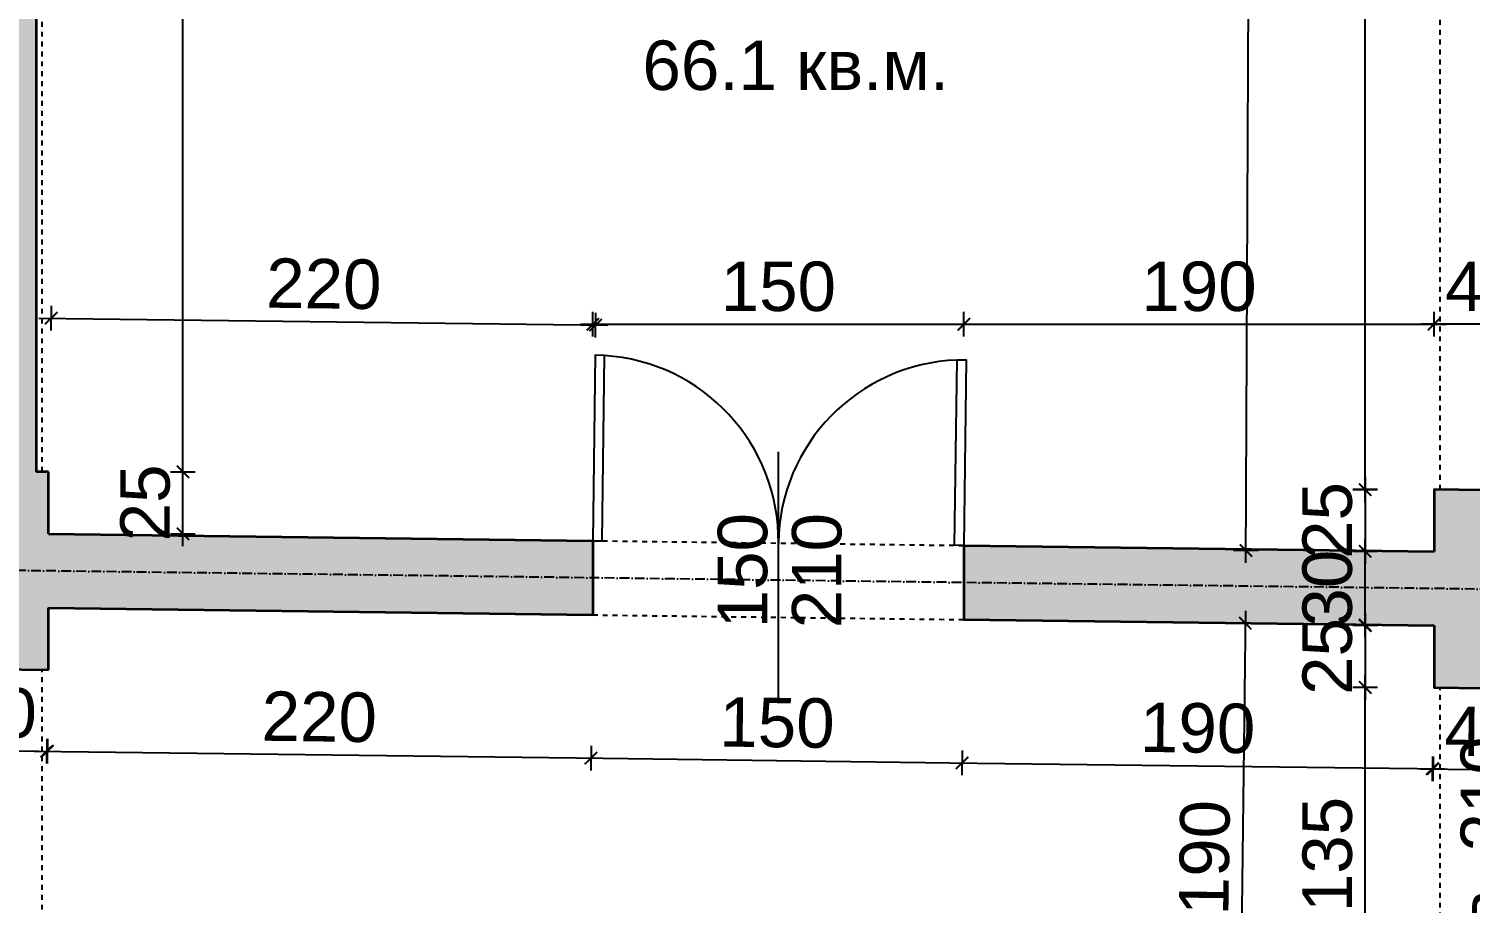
# Model space of a CAD drawing. Header units: inches. Extents: x -72385 to 39588, y -6525 to 66685.
# Drawn here: x -42913 to -42330, y 16256 to 16609 of the extents above; entities that cross this region are included whole.
import ezdxf

# ---------------------------------------------------------------- set-up
doc = ezdxf.new("R2010")
doc.units = ezdxf.units.IN
doc.header["$MEASUREMENT"] = 0
doc.linetypes.add('DashDot', pattern=[0.6, 0.4, -0.1, 0, -0.1])
doc.linetypes.add('Hidden', pattern=[0.4, 0.2, -0.2])
for name, color, linetype, lineweight in [('Врати', 251, 'Continuous', 25), ('Надписи Hсв', 252, 'Continuous', 25), ('Надписи врати', 252, 'Continuous', 25), ('Надписи коти вътрешни', 252, 'Continuous', 25), ('Надписи площ', 252, 'Continuous', 25), ('Оси', 252, 'DashDot', 25), ('Пунктир', 253, 'Hidden', 25), ('Разрезни линии', 7, 'Continuous', 35), ('Щрих стени', 254, 'Continuous', 25)]:
    doc.layers.add(name, color=color, linetype=linetype, lineweight=lineweight)
doc.styles.add('Arial Regular', font='arial.ttf')
doc.styles.get("Standard").update_dxf_attribs({"font": 'arial.ttf'})
doc.dimstyles.new('Annotative', dxfattribs={"dimscale": 0, "dimtxt": 20, "dimasz": 5, "dimexe": 5, "dimexo": 5, "dimgap": 5, "dimtad": 1, "dimdec": 0, "dimzin": 0, "dimdsep": 46, "dimtxsty": 'Standard', "dimblk": 'ARCHTICK', "dimcen": 5, "dimdle": 5, "dimadec": 0, "dimazin": 0, "dimtfac": 1, "dimtdec": 0, "dimtofl": 0, "dimtmove": 0, "dimatfit": 3, "dimldrblk": 'ARCHTICK', "dimfxl": 5, "dimfxlon": 1, "dimtolj": 1, "dimtzin": 0, "dimarcsym": 1})

# ---------------------------------------------------------------- blocks, each defined once
blk = doc.blocks.new('_ArchTick')
at = {"color": 0, "linetype": 'ByBlock', "const_width": 0.15}
blk.add_lwpolyline([(-0.5, -0.5), (0.5, 0.5)], dxfattribs=at)
blk = doc.blocks.new('*D1126')
at = {"layer": 'Defpoints', "color": 0, "ltscale": 50, "transparency": 16777216}
for p in [(-42904.84, 16430.12), (-42850.48, 16430.12), (-42904.84, 16405.11)]:
    blk.add_point(p, dxfattribs=at)
at = {"layer": 'Надписи коти вътрешни', "color": 0, "lineweight": -2, "ltscale": 50, "transparency": 16777216}
for p, q in [((-42850.48, 16400.11), (-42850.48, 16435.12)), ((-42855.48, 16430.12), (-42845.48, 16430.12)), ((-42855.48, 16405.11), (-42845.48, 16405.11))]:
    blk.add_line(p, q, dxfattribs=at)
at = {"layer": 'Надписи коти вътрешни', "color": 0, "lineweight": -2, "ltscale": 50, "transparency": 16777216, "xscale": 5, "yscale": 5, "zscale": 5}
for p, rotation in [((-42850.48, 16430.12), 90), ((-42850.48, 16405.11), 270)]:
    blk.add_blockref('_ArchTick', p, dxfattribs=dict(at, rotation=rotation))
at = {"layer": 'Надписи коти вътрешни', "color": 0, "ltscale": 50, "transparency": 16777216, "insert": (-42865.69, 16417.61), "char_height": 20, "attachment_point": 5, "rotation": 90}
blk.add_mtext('\\A1;25', dxfattribs=at)
blk = doc.blocks.new('*D1127')
at = {"layer": 'Defpoints', "color": 0, "ltscale": 50, "transparency": 16777216}
for p in [(-42907.34, 16937.69), (-42850.48, 16937.69), (-42907.34, 16430.15)]:
    blk.add_point(p, dxfattribs=at)
at = {"layer": 'Надписи коти вътрешни', "color": 0, "lineweight": -2, "ltscale": 50, "transparency": 16777216}
for p, q in [((-42850.48, 16425.15), (-42850.48, 16942.69)), ((-42855.48, 16937.69), (-42845.48, 16937.69)), ((-42855.48, 16430.15), (-42845.48, 16430.15))]:
    blk.add_line(p, q, dxfattribs=at)
at = {"layer": 'Надписи коти вътрешни', "color": 0, "lineweight": -2, "ltscale": 50, "transparency": 16777216, "xscale": 5, "yscale": 5, "zscale": 5}
for p, rotation in [((-42850.48, 16937.69), 90), ((-42850.48, 16430.15), 270)]:
    blk.add_blockref('_ArchTick', p, dxfattribs=dict(at, rotation=rotation))
at = {"layer": 'Надписи коти вътрешни', "color": 0, "ltscale": 50, "transparency": 16777216, "insert": (-42865.69, 16683.92), "char_height": 20, "attachment_point": 5, "rotation": 90}
blk.add_mtext('\\A1;508', dxfattribs=at)
blk = doc.blocks.new('*D1129')
at = {"layer": 'Defpoints', "color": 0, "ltscale": 50, "transparency": 16777216}
for p in [(-42683.73, 16489.5), (-42904.84, 16405.11), (-42684.84, 16402.31)]:
    blk.add_point(p, dxfattribs=at)
at = {"layer": 'Надписи коти вътрешни', "color": 0, "lineweight": -2, "ltscale": 50, "transparency": 16777216}
for p, q in [((-42908.73, 16492.37), (-42678.73, 16489.44)), ((-42903.79, 16487.31), (-42903.66, 16497.3)), ((-42683.79, 16484.5), (-42683.66, 16494.5))]:
    blk.add_line(p, q, dxfattribs=at)
at = {"layer": 'Надписи коти вътрешни', "color": 0, "lineweight": -2, "ltscale": 50, "transparency": 16777216, "xscale": 5, "yscale": 5, "zscale": 5}
for p, rotation in [((-42903.73, 16492.31), 179.2706286525471), ((-42683.73, 16489.5), 359.2706286525471)]:
    blk.add_blockref('_ArchTick', p, dxfattribs=dict(at, rotation=rotation))
at = {"layer": 'Надписи коти вътрешни', "color": 0, "ltscale": 50, "transparency": 16777216, "insert": (-42793.53, 16506.12), "char_height": 20, "attachment_point": 5, "rotation": 359.27063}
blk.add_mtext('\\A1;220', dxfattribs=at)
blk = doc.blocks.new('*D1130')
at = {"layer": 'Defpoints', "color": 0, "ltscale": 50, "transparency": 16777216}
for p in [(-42534.84, 16489.85), (-42684.84, 16402.31), (-42534.84, 16400.4)]:
    blk.add_point(p, dxfattribs=at)
at = {"layer": 'Надписи коти вътрешни', "color": 0, "lineweight": -2, "ltscale": 50, "transparency": 16777216}
for p, q in [((-42684.84, 16484.85), (-42684.84, 16494.85)), ((-42534.84, 16484.85), (-42534.84, 16494.85)), ((-42689.84, 16489.85), (-42529.84, 16489.85))]:
    blk.add_line(p, q, dxfattribs=at)
at = {"layer": 'Надписи коти вътрешни', "color": 0, "lineweight": -2, "ltscale": 50, "transparency": 16777216, "xscale": 5, "yscale": 5, "zscale": 5, "rotation": 180}
blk.add_blockref('_ArchTick', (-42684.84, 16489.85), dxfattribs=at)
at = {"layer": 'Надписи коти вътрешни', "color": 0, "lineweight": -2, "ltscale": 50, "transparency": 16777216, "xscale": 5, "yscale": 5, "zscale": 5}
blk.add_blockref('_ArchTick', (-42534.84, 16489.85), dxfattribs=at)
at = {"layer": 'Надписи коти вътрешни', "color": 0, "ltscale": 50, "transparency": 16777216, "insert": (-42609.84, 16505.06), "char_height": 20, "attachment_point": 5}
blk.add_mtext('\\A1;150', dxfattribs=at)
blk = doc.blocks.new('*D1131')
at = {"layer": 'Defpoints', "color": 0, "ltscale": 50, "transparency": 16777216}
for p in [(-42344.84, 16489.85), (-42534.84, 16400.4), (-42344.84, 16397.98)]:
    blk.add_point(p, dxfattribs=at)
at = {"layer": 'Надписи коти вътрешни', "color": 0, "lineweight": -2, "ltscale": 50, "transparency": 16777216}
for p, q in [((-42534.84, 16484.85), (-42534.84, 16494.85)), ((-42344.84, 16484.85), (-42344.84, 16494.85)), ((-42539.84, 16489.85), (-42339.84, 16489.85))]:
    blk.add_line(p, q, dxfattribs=at)
at = {"layer": 'Надписи коти вътрешни', "color": 0, "lineweight": -2, "ltscale": 50, "transparency": 16777216, "xscale": 5, "yscale": 5, "zscale": 5, "rotation": 180}
blk.add_blockref('_ArchTick', (-42534.84, 16489.85), dxfattribs=at)
at = {"layer": 'Надписи коти вътрешни', "color": 0, "lineweight": -2, "ltscale": 50, "transparency": 16777216, "xscale": 5, "yscale": 5, "zscale": 5}
blk.add_blockref('_ArchTick', (-42344.84, 16489.85), dxfattribs=at)
at = {"layer": 'Надписи коти вътрешни', "color": 0, "ltscale": 50, "transparency": 16777216, "insert": (-42439.84, 16505.06), "char_height": 20, "attachment_point": 5}
blk.add_mtext('\\A1;190', dxfattribs=at)
blk = doc.blocks.new('*D1132')
at = {"layer": 'Defpoints', "color": 0, "ltscale": 50, "transparency": 16777216}
for p in [(-42344.84, 16489.85), (-42344.84, 16422.99), (-42304.84, 16422.48)]:
    blk.add_point(p, dxfattribs=at)
at = {"layer": 'Надписи коти вътрешни', "color": 0, "lineweight": -2, "ltscale": 50, "transparency": 16777216}
for p, q in [((-42344.84, 16484.85), (-42344.84, 16494.85)), ((-42304.84, 16484.85), (-42304.84, 16494.85)), ((-42299.84, 16489.85), (-42349.84, 16489.85))]:
    blk.add_line(p, q, dxfattribs=at)
at = {"layer": 'Надписи коти вътрешни', "color": 0, "lineweight": -2, "ltscale": 50, "transparency": 16777216, "xscale": 5, "yscale": 5, "zscale": 5, "rotation": 180}
blk.add_blockref('_ArchTick', (-42344.84, 16489.85), dxfattribs=at)
at = {"layer": 'Надписи коти вътрешни', "color": 0, "lineweight": -2, "ltscale": 50, "transparency": 16777216, "xscale": 5, "yscale": 5, "zscale": 5}
blk.add_blockref('_ArchTick', (-42304.84, 16489.85), dxfattribs=at)
at = {"layer": 'Надписи коти вътрешни', "color": 0, "ltscale": 50, "transparency": 16777216, "insert": (-42324.84, 16505.06), "char_height": 20, "attachment_point": 5}
blk.add_mtext('\\A1;40', dxfattribs=at)
blk = doc.blocks.new('*D1140')
at = {"layer": 'Defpoints', "color": 0, "ltscale": 50, "transparency": 16777216}
for p in [(-42344.84, 16422.99), (-42372.67, 16397.98), (-42344.84, 16397.98)]:
    blk.add_point(p, dxfattribs=at)
at = {"layer": 'Надписи коти вътрешни', "color": 0, "lineweight": -2, "ltscale": 50, "transparency": 16777216}
for p, q in [((-42372.67, 16427.99), (-42372.67, 16392.98)), ((-42367.67, 16422.99), (-42377.67, 16422.99)), ((-42367.67, 16397.98), (-42377.67, 16397.98))]:
    blk.add_line(p, q, dxfattribs=at)
at = {"layer": 'Надписи коти вътрешни', "color": 0, "lineweight": -2, "ltscale": 50, "transparency": 16777216, "xscale": 5, "yscale": 5, "zscale": 5}
for p, rotation in [((-42372.67, 16422.99), 90), ((-42372.67, 16397.98), 270)]:
    blk.add_blockref('_ArchTick', p, dxfattribs=dict(at, rotation=rotation))
at = {"layer": 'Надписи коти вътрешни', "color": 0, "ltscale": 50, "transparency": 16777216, "insert": (-42387.89, 16410.49), "char_height": 20, "attachment_point": 5, "rotation": 90}
blk.add_mtext('\\A1;25', dxfattribs=at)
blk = doc.blocks.new('*D1141')
at = {"layer": 'Defpoints', "color": 0, "ltscale": 50, "transparency": 16777216}
for p in [(-42372.67, 16930.5), (-42342.34, 16930.5), (-42342.34, 16422.95)]:
    blk.add_point(p, dxfattribs=at)
at = {"layer": 'Надписи коти вътрешни', "color": 0, "lineweight": -2, "ltscale": 50, "transparency": 16777216}
for p, q in [((-42372.67, 16417.95), (-42372.67, 16935.5)), ((-42367.67, 16930.5), (-42377.67, 16930.5)), ((-42367.67, 16422.95), (-42377.67, 16422.95))]:
    blk.add_line(p, q, dxfattribs=at)
at = {"layer": 'Надписи коти вътрешни', "color": 0, "lineweight": -2, "ltscale": 50, "transparency": 16777216, "xscale": 5, "yscale": 5, "zscale": 5}
for p, rotation in [((-42372.67, 16930.5), 90), ((-42372.67, 16422.95), 270)]:
    blk.add_blockref('_ArchTick', p, dxfattribs=dict(at, rotation=rotation))
at = {"layer": 'Надписи коти вътрешни', "color": 0, "ltscale": 50, "transparency": 16777216, "insert": (-42387.89, 16676.73), "char_height": 20, "attachment_point": 5, "rotation": 90}
blk.add_mtext('\\A1;508', dxfattribs=at)
blk = doc.blocks.new('*D1143')
at = {"layer": 'Defpoints', "color": 0, "ltscale": 50, "transparency": 16777216}
for p in [(-42418.33, 16965.83), (-42342.34, 16965.5), (-42344.84, 16397.98)]:
    blk.add_point(p, dxfattribs=at)
at = {"layer": 'Надписи коти вътрешни', "color": 0, "lineweight": -2, "ltscale": 50, "transparency": 16777216}
for p, q in [((-42420.85, 16393.32), (-42418.31, 16970.83)), ((-42413.33, 16965.81), (-42423.33, 16965.86)), ((-42415.83, 16398.3), (-42425.83, 16398.34))]:
    blk.add_line(p, q, dxfattribs=at)
at = {"layer": 'Надписи коти вътрешни', "color": 0, "lineweight": -2, "ltscale": 50, "transparency": 16777216, "xscale": 5, "yscale": 5, "zscale": 5}
for p, rotation in [((-42418.33, 16965.83), 89.74760361467345), ((-42420.83, 16398.32), 269.7476036146735)]:
    blk.add_blockref('_ArchTick', p, dxfattribs=dict(at, rotation=rotation))
at = {"layer": 'Надписи коти вътрешни', "color": 0, "ltscale": 50, "transparency": 16777216, "insert": (-42434.79, 16682.14), "char_height": 20, "attachment_point": 5, "rotation": 89.7476}
blk.add_mtext('\\A1;568', dxfattribs=at)
blk = doc.blocks.new('*D7772')
at = {"layer": 'Defpoints', "color": 0, "ltscale": 50, "transparency": 16777216}
for p in [(-42344.84, 16367.98), (-42372.67, 16342.98), (-42344.84, 16342.98)]:
    blk.add_point(p, dxfattribs=at)
at = {"layer": 'Надписи коти вътрешни', "color": 0, "lineweight": -2, "ltscale": 50, "transparency": 16777216}
for p, q in [((-42372.67, 16372.98), (-42372.67, 16337.98)), ((-42367.67, 16367.98), (-42377.67, 16367.98)), ((-42367.67, 16342.98), (-42377.67, 16342.98))]:
    blk.add_line(p, q, dxfattribs=at)
at = {"layer": 'Надписи коти вътрешни', "color": 0, "lineweight": -2, "ltscale": 50, "transparency": 16777216, "xscale": 5, "yscale": 5, "zscale": 5}
for p, rotation in [((-42372.67, 16367.98), 90), ((-42372.67, 16342.98), 270)]:
    blk.add_blockref('_ArchTick', p, dxfattribs=dict(at, rotation=rotation))
at = {"layer": 'Надписи коти вътрешни', "color": 0, "ltscale": 50, "transparency": 16777216, "insert": (-42387.89, 16355.48), "char_height": 20, "attachment_point": 5, "rotation": 90}
blk.add_mtext('\\A1;25', dxfattribs=at)
blk = doc.blocks.new('*D7773')
at = {"layer": 'Defpoints', "color": 0, "ltscale": 50, "transparency": 16777216}
for p in [(-42372.67, 16342.95), (-42342.34, 16342.95), (-42339.84, 16207.91)]:
    blk.add_point(p, dxfattribs=at)
at = {"layer": 'Надписи коти вътрешни', "color": 0, "lineweight": -2, "ltscale": 50, "transparency": 16777216}
for p, q in [((-42372.67, 16202.91), (-42372.67, 16347.95)), ((-42367.67, 16342.95), (-42377.67, 16342.95)), ((-42367.67, 16207.91), (-42377.67, 16207.91))]:
    blk.add_line(p, q, dxfattribs=at)
at = {"layer": 'Надписи коти вътрешни', "color": 0, "lineweight": -2, "ltscale": 50, "transparency": 16777216, "xscale": 5, "yscale": 5, "zscale": 5}
for p, rotation in [((-42372.67, 16342.95), 90), ((-42372.67, 16207.91), 270)]:
    blk.add_blockref('_ArchTick', p, dxfattribs=dict(at, rotation=rotation))
at = {"layer": 'Надписи коти вътрешни', "color": 0, "ltscale": 50, "transparency": 16777216, "insert": (-42387.89, 16275.43), "char_height": 20, "attachment_point": 5, "rotation": 90}
blk.add_mtext('\\A1;135', dxfattribs=at)
blk = doc.blocks.new('*D4128')
at = {"layer": 'Defpoints', "color": 0, "ltscale": 50, "transparency": 16777216}
for p in [(-42344.84, 16367.98), (-42423.52, 16178.97), (-42347.26, 16178)]:
    blk.add_point(p, dxfattribs=at)
at = {"layer": 'Надписи коти вътрешни', "color": 0, "lineweight": -2, "ltscale": 50, "transparency": 16777216}
for p, q in [((-42421.04, 16373.95), (-42423.58, 16173.97)), ((-42416.1, 16368.89), (-42426.1, 16369.02)), ((-42418.52, 16178.9), (-42428.52, 16179.03))]:
    blk.add_line(p, q, dxfattribs=at)
at = {"layer": 'Надписи коти вътрешни', "color": 0, "lineweight": -2, "ltscale": 50, "transparency": 16777216, "xscale": 5, "yscale": 5, "zscale": 5}
for p, rotation in [((-42421.1, 16368.95), 89.27062865254365), ((-42423.52, 16178.97), 269.2706286525436)]:
    blk.add_blockref('_ArchTick', p, dxfattribs=dict(at, rotation=rotation))
at = {"layer": 'Надписи коти вътрешни', "color": 0, "ltscale": 50, "transparency": 16777216, "insert": (-42437.52, 16274.15), "char_height": 20, "attachment_point": 5, "rotation": 89.27063}
blk.add_mtext('\\A1;190', dxfattribs=at)
blk = doc.blocks.new('*D1184')
at = {"layer": 'Defpoints', "color": 0, "ltscale": 50, "transparency": 16777216}
for p in [(-42944.84, 16350.62), (-42904.84, 16350.11), (-42905.26, 16317.19)]:
    blk.add_point(p, dxfattribs=at)
at = {"layer": 'Надписи коти вътрешни', "color": 0, "lineweight": -2, "ltscale": 50, "transparency": 16777216}
for p, q in [((-42950.26, 16317.76), (-42900.26, 16317.13)), ((-42945.19, 16322.7), (-42945.32, 16312.7)), ((-42905.19, 16322.19), (-42905.32, 16312.19))]:
    blk.add_line(p, q, dxfattribs=at)
at = {"layer": 'Надписи коти вътрешни', "color": 0, "lineweight": -2, "ltscale": 50, "transparency": 16777216, "xscale": 5, "yscale": 5, "zscale": 5}
for p, rotation in [((-42945.26, 16317.7), 179.2706286525463), ((-42905.26, 16317.19), 359.2706286525462)]:
    blk.add_blockref('_ArchTick', p, dxfattribs=dict(at, rotation=rotation))
at = {"layer": 'Надписи коти вътрешни', "color": 0, "ltscale": 50, "transparency": 16777216, "insert": (-42925.06, 16332.66), "char_height": 20, "attachment_point": 5, "rotation": 359.27063}
blk.add_mtext('\\A1;40', dxfattribs=at)
blk = doc.blocks.new('*D1185')
at = {"layer": 'Defpoints', "color": 0, "ltscale": 50, "transparency": 16777216}
for p in [(-42904.84, 16375.11), (-42684.84, 16372.31), (-42685.57, 16314.39)]:
    blk.add_point(p, dxfattribs=at)
at = {"layer": 'Надписи коти вътрешни', "color": 0, "lineweight": -2, "ltscale": 50, "transparency": 16777216}
for p, q in [((-42910.57, 16317.26), (-42680.58, 16314.33)), ((-42905.51, 16322.19), (-42905.64, 16312.19)), ((-42685.51, 16319.39), (-42685.64, 16309.39))]:
    blk.add_line(p, q, dxfattribs=at)
at = {"layer": 'Надписи коти вътрешни', "color": 0, "lineweight": -2, "ltscale": 50, "transparency": 16777216, "xscale": 5, "yscale": 5, "zscale": 5}
for p, rotation in [((-42905.57, 16317.19), 179.2706286525481), ((-42685.57, 16314.39), 359.2706286525481)]:
    blk.add_blockref('_ArchTick', p, dxfattribs=dict(at, rotation=rotation))
at = {"layer": 'Надписи коти вътрешни', "color": 0, "ltscale": 50, "transparency": 16777216, "insert": (-42795.38, 16331), "char_height": 20, "attachment_point": 5, "rotation": 359.27063}
blk.add_mtext('\\A1;220', dxfattribs=at)
blk = doc.blocks.new('*D1186')
at = {"layer": 'Defpoints', "color": 0, "ltscale": 50, "transparency": 16777216}
for p in [(-42684.84, 16372.31), (-42534.84, 16370.4), (-42535.57, 16312.48)]:
    blk.add_point(p, dxfattribs=at)
at = {"layer": 'Надписи коти вътрешни', "color": 0, "lineweight": -2, "ltscale": 50, "transparency": 16777216}
for p, q in [((-42685.51, 16319.39), (-42685.64, 16309.39)), ((-42535.51, 16317.48), (-42535.64, 16307.48)), ((-42690.57, 16314.46), (-42530.58, 16312.42))]:
    blk.add_line(p, q, dxfattribs=at)
at = {"layer": 'Надписи коти вътрешни', "color": 0, "lineweight": -2, "ltscale": 50, "transparency": 16777216, "xscale": 5, "yscale": 5, "zscale": 5}
for p, rotation in [((-42685.57, 16314.39), 179.2706286525463), ((-42535.57, 16312.48), 359.2706286525462)]:
    blk.add_blockref('_ArchTick', p, dxfattribs=dict(at, rotation=rotation))
at = {"layer": 'Надписи коти вътрешни', "color": 0, "ltscale": 50, "transparency": 16777216, "insert": (-42610.38, 16328.65), "char_height": 20, "attachment_point": 5, "rotation": 359.27063}
blk.add_mtext('\\A1;150', dxfattribs=at)
blk = doc.blocks.new('*D1187')
at = {"layer": 'Defpoints', "color": 0, "ltscale": 50, "transparency": 16777216}
for p in [(-42534.84, 16370.4), (-42344.84, 16367.98), (-42345.57, 16310.07)]:
    blk.add_point(p, dxfattribs=at)
at = {"layer": 'Надписи коти вътрешни', "color": 0, "lineweight": -2, "ltscale": 50, "transparency": 16777216}
for p, q in [((-42535.51, 16317.48), (-42535.64, 16307.48)), ((-42540.57, 16312.55), (-42340.58, 16310)), ((-42345.51, 16315.06), (-42345.64, 16305.07))]:
    blk.add_line(p, q, dxfattribs=at)
at = {"layer": 'Надписи коти вътрешни', "color": 0, "lineweight": -2, "ltscale": 50, "transparency": 16777216, "xscale": 5, "yscale": 5, "zscale": 5}
for p, rotation in [((-42535.57, 16312.48), 179.2706286525462), ((-42345.57, 16310.07), 359.2706286525462)]:
    blk.add_blockref('_ArchTick', p, dxfattribs=dict(at, rotation=rotation))
at = {"layer": 'Надписи коти вътрешни', "color": 0, "ltscale": 50, "transparency": 16777216, "insert": (-42440.38, 16326.49), "char_height": 20, "attachment_point": 5, "rotation": 359.27063}
blk.add_mtext('\\A1;190', dxfattribs=at)
blk = doc.blocks.new('*D1188')
at = {"layer": 'Defpoints', "color": 0, "ltscale": 50, "transparency": 16777216}
for p in [(-42344.84, 16342.98), (-42304.84, 16342.47), (-42305.26, 16309.55)]:
    blk.add_point(p, dxfattribs=at)
at = {"layer": 'Надписи коти вътрешни', "color": 0, "lineweight": -2, "ltscale": 50, "transparency": 16777216}
for p, q in [((-42345.19, 16315.06), (-42345.32, 16305.06)), ((-42305.19, 16314.55), (-42305.32, 16304.55)), ((-42350.26, 16310.12), (-42300.26, 16309.49))]:
    blk.add_line(p, q, dxfattribs=at)
at = {"layer": 'Надписи коти вътрешни', "color": 0, "lineweight": -2, "ltscale": 50, "transparency": 16777216, "xscale": 5, "yscale": 5, "zscale": 5}
for p, rotation in [((-42345.26, 16310.06), 179.2706286525463), ((-42305.26, 16309.55), 359.2706286525462)]:
    blk.add_blockref('_ArchTick', p, dxfattribs=dict(at, rotation=rotation))
at = {"layer": 'Надписи коти вътрешни', "color": 0, "ltscale": 50, "transparency": 16777216, "insert": (-42325.06, 16325.02), "char_height": 20, "attachment_point": 5, "rotation": 359.27063}
blk.add_mtext('\\A1;40', dxfattribs=at)
blk = doc.blocks.new('*D7771')
at = {"layer": 'Defpoints', "color": 0, "ltscale": 10, "transparency": 16777216}
for p in [(-42372.67, 16397.98), (-42365.24, 16397.98), (-42365.24, 16368.24)]:
    blk.add_point(p, dxfattribs=at)
at = {"layer": 'Надписи коти вътрешни', "color": 0, "lineweight": -2, "ltscale": 10, "transparency": 16777216}
for p, q in [((-42372.67, 16363.24), (-42372.67, 16402.98)), ((-42370.24, 16397.98), (-42377.67, 16397.98)), ((-42370.24, 16368.24), (-42377.67, 16368.24))]:
    blk.add_line(p, q, dxfattribs=at)
at = {"layer": 'Надписи коти вътрешни', "color": 0, "lineweight": -2, "ltscale": 10, "transparency": 16777216, "xscale": 5, "yscale": 5, "zscale": 5}
for p, rotation in [((-42372.67, 16397.98), 90), ((-42372.67, 16368.24), 270)]:
    blk.add_blockref('_ArchTick', p, dxfattribs=dict(at, rotation=rotation))
at = {"layer": 'Надписи коти вътрешни', "color": 0, "ltscale": 10, "transparency": 16777216, "insert": (-42387.89, 16383.11), "char_height": 20, "attachment_point": 5, "rotation": 90}
blk.add_mtext('\\A1;30', dxfattribs=at)

msp = doc.modelspace()

# ---------------------------------------------------------------- hatches: boundary and pattern name
at = {"layer": 'Щрих стени', "ltscale": 10}
h = msp.add_hatch(color=256, dxfattribs=at)
h.dxf.hatch_style = 1
h.paths.add_polyline_path([(-44734.84, 16428.41), (-44734.84, 16453.41), (-44774.84, 16453.92), (-44774.84, 16428.92), (-45319.84, 16435.86), (-45319.84, 16453.36), (-45372.34, 16454.03), (-45372.34, 16436.53), (-45449.84, 16437.51), (-45449.84, 16407.51), (-45369.84, 16406.49), (-45369.84, 16391.49), (-45339.84, 16391.11), (-45339.84, 16406.11), (-44774.84, 16398.92), (-44774.84, 16373.92), (-44734.84, 16373.41), (-44734.84, 16398.41), (-44174.84, 16391.28), (-44174.84, 16366.28), (-44134.84, 16365.77), (-44134.84, 16390.77), (-43924.84, 16388.1), (-43924.84, 16418.1), (-44134.84, 16420.77), (-44134.84, 16445.77), (-44139.84, 16445.84), (-44139.84, 16953.38), (-44137.34, 16953.35), (-44137.34, 17023.35), (-44172.34, 17023.8), (-44172.34, 16953.79), (-44169.84, 16953.76), (-44169.84, 16446.22), (-44199.84, 16446.6), (-44199.84, 16421.6)])
h.paths.add_polyline_path([(-45037.34, 17034.81), (-45072.34, 17035.26), (-45072.34, 17000.25), (-45037.34, 16999.81)])
h.paths.add_polyline_path([(-44737.34, 17030.99), (-44772.34, 17031.44), (-44772.34, 16961.43), (-44737.34, 16960.99)])
h.paths.add_polyline_path([(-44437.34, 17027.17), (-44472.34, 17027.62), (-44472.34, 16992.61), (-44437.34, 16992.17)])
h.paths.add_polyline_path([(-43837.34, 17019.53), (-43872.34, 17019.98), (-43872.34, 16984.98), (-43837.34, 16984.53)])
h.paths.add_polyline_path([(-43507.34, 17015.33), (-43572.34, 17016.16), (-43572.34, 16946.15), (-43507.34, 16945.33)])
h.paths.add_polyline_path([(-43207.34, 17011.51), (-43242.34, 17011.96), (-43242.34, 16976.96), (-43224.84, 16976.73), (-43224.84, 16579.2), (-43209.84, 16579.01), (-43209.84, 16976.54), (-43207.34, 16976.51)])
h.paths.add_polyline_path([(-43049.84, 16406.96), (-43209.84, 16409), (-43209.84, 16489), (-43224.84, 16489.19), (-43224.84, 16409.19), (-43504.84, 16412.75), (-43504.84, 16437.75), (-43574.84, 16438.65), (-43574.84, 16413.64), (-43774.84, 16416.19), (-43774.84, 16386.19), (-43574.84, 16383.64), (-43574.84, 16358.64), (-43504.84, 16357.75), (-43504.84, 16382.75), (-43049.84, 16376.96)])
h.paths.add_polyline_path([(-42684.84, 16402.31), (-42904.84, 16405.11), (-42904.84, 16430.12), (-42909.84, 16430.18), (-42909.84, 16937.72), (-42907.34, 16937.69), (-42907.34, 17007.69), (-42942.34, 17008.14), (-42942.34, 16938.13), (-42939.84, 16938.1), (-42939.84, 16430.56), (-42969.84, 16430.94), (-42969.84, 16375.94), (-42944.84, 16375.62), (-42944.84, 16350.62), (-42904.84, 16350.11), (-42904.84, 16375.11), (-42684.84, 16372.31)])
h = msp.add_hatch(color=256, dxfattribs=at)
h.dxf.hatch_style = 1
h.paths.add_polyline_path([(-42607.34, 17003.88), (-42642.34, 17004.32), (-42642.34, 16969.32), (-42607.34, 16968.87)])
h.paths.add_polyline_path([(-42307.34, 17000.06), (-42342.34, 17000.5), (-42342.34, 16930.5), (-42307.34, 16930.05)])
h.paths.add_polyline_path([(-42007.34, 16996.24), (-42042.34, 16996.68), (-42042.34, 16961.68), (-42007.34, 16961.23)])
h.paths.add_polyline_path([(-41669.84, 16389.39), (-41704.84, 16389.84), (-41704.84, 16414.84), (-41724.84, 16415.09), (-41724.84, 16485.1), (-41739.84, 16485.29), (-41739.84, 16415.28), (-41744.84, 16415.35), (-41769.84, 16415.67), (-41769.84, 16390.66), (-42304.84, 16397.48), (-42304.84, 16422.48), (-42344.84, 16422.99), (-42344.84, 16397.98), (-42534.84, 16400.4), (-42534.84, 16370.4), (-42344.84, 16367.98), (-42344.84, 16342.98), (-42304.84, 16342.47), (-42304.84, 16367.47), (-41744.84, 16360.34), (-41744.84, 16335.34), (-41704.84, 16334.83), (-41704.84, 16359.83), (-41669.84, 16359.39)])
h.paths.add_polyline_path([(-41707.34, 16992.42), (-41742.34, 16992.86), (-41742.34, 16922.86), (-41739.84, 16922.83), (-41739.84, 16575.3), (-41724.84, 16575.11), (-41724.84, 16922.63), (-41707.34, 16922.41)])
h.paths.add_polyline_path([(-41407.34, 16988.6), (-41442.34, 16989.04), (-41442.34, 16954.04), (-41407.34, 16953.6)])
h.paths.add_polyline_path([(-41112.34, 16949.84), (-40882.34, 16946.91), (-40882.34, 16966.91), (-40907.34, 16967.23), (-40907.34, 16982.23), (-41142.34, 16985.22), (-41142.34, 16407.93), (-41144.84, 16407.96), (-41144.84, 16382.71), (-41579.84, 16388.25), (-41579.84, 16358.24), (-41144.84, 16352.71), (-41144.84, 16327.96), (-41104.84, 16327.45), (-41104.84, 16352.2), (-40962.34, 16350.38), (-40962.34, 15907.85), (-40932.34, 15907.46), (-40932.34, 16757.53), (-40917.34, 16757.34), (-40917.34, 16787.34), (-40962.34, 16787.92), (-40962.34, 16380.38), (-41104.84, 16382.2), (-41104.84, 16407.46), (-41112.34, 16407.55), (-41112.34, 16759.82), (-41102.34, 16759.7), (-41102.34, 16789.7), (-41112.34, 16789.83)])
h.paths.add_polyline_path([(-40222.34, 16973.51), (-40717.34, 16979.81), (-40717.34, 16964.81), (-40742.34, 16965.13), (-40742.34, 16945.13), (-40692.34, 16944.49), (-40692.34, 16939.49), (-40662.34, 16939.11), (-40662.34, 16944.11), (-40257.34, 16938.96), (-40257.34, 16638.93), (-40222.34, 16638.49)])
h.paths.add_polyline_path([(-40662.34, 16809.1), (-40692.34, 16809.48), (-40692.34, 16784.48), (-40817.34, 16786.07), (-40817.34, 16756.07), (-40452.34, 16751.42), (-40452.34, 15916.35), (-40422.34, 15915.97), (-40422.34, 16781.04), (-40662.34, 16784.1)])
h.paths.add_polyline_path([(-40634.84, 16383.72), (-40724.84, 16384.86), (-40724.84, 16339.86), (-40634.84, 16338.71)], flags=17)
h.paths.add_polyline_path([(-40857.34, 15781.5), (-40932.34, 15782.45), (-40932.34, 15807.46), (-40962.34, 15807.84), (-40962.34, 15782.84), (-40987.34, 15783.15), (-40987.34, 15753.15), (-40857.34, 15751.5)])
h.paths.add_polyline_path([(-40222.34, 16498.47), (-40257.34, 16498.92), (-40257.34, 15773.86), (-40422.34, 15775.96), (-40422.34, 15815.96), (-40452.34, 15816.35), (-40452.34, 15776.34), (-40767.34, 15780.35), (-40767.34, 15750.35), (-40207.34, 15743.22), (-40207.34, 15763.22), (-40222.34, 15763.41)])

# ---------------------------------------------------------------- linework, layer by layer
at = {"layer": 'Врати', "ltscale": 50}
for points in [[(-42684.84, 16402.31), (-42681.09, 16402.27), (-42680.13, 16477.27), (-42683.88, 16477.31)], [(-42534.84, 16400.4), (-42538.59, 16400.45), (-42537.63, 16475.45), (-42533.88, 16475.4)]]:
    msp.add_lwpolyline(points, close=True, dxfattribs=at)
for centre, start, end in [((-42684.84, 16402.31), 359.27063, 86.40464), ((-42534.84, 16400.4), 92.13661, 179.27063)]:
    msp.add_arc(centre, 75.01, start, end, dxfattribs=at)
at = {"layer": 'Надписи врати', "ltscale": 50}
msp.add_line((-42609.82, 16338.24), (-42609.82, 16438.24), dxfattribs=at)
at = {"layer": 'Оси', "ltscale": 10}
msp.add_line((-39839.84, 16351.09), (-52699.84, 16514.81), dxfattribs=at)
at = {"layer": 'Пунктир', "ltscale": 10}
for p, q in [((-42907.34, 16430.15), (-42907.34, 16937.69)), ((-42342.34, 16422.95), (-42342.34, 16930.5)), ((-42684.84, 16402.31), (-42534.84, 16400.4)), ((-42684.84, 16372.31), (-42534.84, 16370.4)), ((-42907.34, 16185.13), (-42907.34, 16350.14)), ((-42342.34, 16177.93), (-42342.34, 16342.95))]:
    msp.add_line(p, q, dxfattribs=at)
at = {"layer": 'Разрезни линии', "ltscale": 50}
for p, q in [((-42909.84, 16937.72), (-42909.84, 16430.18)), ((-42904.84, 16430.12), (-42909.84, 16430.18)), ((-42904.84, 16405.11), (-42904.84, 16430.12)), ((-42904.84, 16405.11), (-42684.84, 16402.31)), ((-42684.84, 16402.31), (-42684.84, 16372.31)), ((-42534.84, 16400.4), (-42344.84, 16397.98)), ((-42534.84, 16400.4), (-42534.84, 16370.4)), ((-42904.84, 16375.11), (-42684.84, 16372.31)), ((-42904.84, 16350.11), (-42904.84, 16375.11)), ((-42534.84, 16370.4), (-42344.84, 16367.98)), ((-42944.84, 16350.62), (-42904.84, 16350.11))]:
    msp.add_line(p, q, dxfattribs=at)
for points in [[(-42304.84, 16397.48), (-42304.84, 16422.48), (-42344.84, 16422.99), (-42344.84, 16397.98)], [(-42344.84, 16367.98), (-42344.84, 16342.98), (-42304.84, 16342.47), (-42304.84, 16367.47)]]:
    msp.add_lwpolyline(points, dxfattribs=at)

# ---------------------------------------------------------------- texts
at = {"layer": 'Надписи Hсв', "ltscale": 100, "insert": (-42334.12, 16212.1), "char_height": 20, "width": 180.4891, "attachment_point": 1, "rotation": 90, "style": 'Arial Regular'}
msp.add_mtext('\\pxt8;Hсв. 210', dxfattribs=at)
at = {"layer": 'Надписи врати', "ltscale": 100, "char_height": 20, "width": 180.4891, "attachment_point": 1, "rotation": 90, "style": 'Arial Regular'}
for s, insert in [('150', (-42634.33, 16366.9)), ('210', (-42604.33, 16366.9))]:
    msp.add_mtext(s, dxfattribs=dict(at, insert=insert))
at = {"layer": 'Надписи площ', "ltscale": 100, "insert": (-42664.77, 16604.59), "char_height": 20, "width": 180.4891, "attachment_point": 1, "style": 'Arial Regular'}
msp.add_mtext('66.1 кв.м.', dxfattribs=at)

# ---------------------------------------------------------------- dimensions: what is measured, and where the dimension line sits
at = {"layer": 'Надписи коти вътрешни', "ltscale": 50}
for p1, p2, distance, picture, middle in [((-42344.84, 16397.98), (-42342.34, 16965.5), 75.99, '*D1143', (-42434.79, 16682.14)), ((-42904.84, 16405.11), (-42684.84, 16402.31), 87.2, '*D1129', (-42793.53, 16506.12)), ((-42904.84, 16375.11), (-42684.84, 16372.31), -57.92, '*D1185', (-42795.38, 16331)), ((-42684.84, 16372.31), (-42534.84, 16370.4), -57.92, '*D1186', (-42610.38, 16328.65)), ((-42534.84, 16370.4), (-42344.84, 16367.98), -57.92, '*D1187', (-42440.38, 16326.49)), ((-42344.84, 16367.98), (-42347.26, 16178), -76.27, '*D4128', (-42437.52, 16274.15)), ((-42944.84, 16350.62), (-42904.84, 16350.11), -32.92, '*D1184', (-42925.06, 16332.66)), ((-42344.84, 16342.98), (-42304.84, 16342.47), -32.92, '*D1188', (-42325.06, 16325.02))]:
    dim = msp.add_aligned_dim(p1=p1, p2=p2, distance=distance, dimstyle='Annotative', override={"dimscale": 0, "dimtix": 0, "dimtofl": 0, "dimtmove": 0, "dimatfit": 3}, dxfattribs=at)
    dim.commit()
    dim.dimension.update_dxf_attribs({"geometry": picture, "text_midpoint": middle})
for base, p1, p2, picture, middle in [((-42850.48, 16937.69), (-42907.34, 16430.15), (-42907.34, 16937.69), '*D1127', (-42865.69, 16683.92)), ((-42372.67, 16930.5), (-42342.34, 16422.95), (-42342.34, 16930.5), '*D1141', (-42387.89, 16676.73)), ((-42372.67, 16342.95), (-42339.84, 16207.91), (-42342.34, 16342.95), '*D7773', (-42387.89, 16275.43))]:
    dim = msp.add_linear_dim(base=base, p1=p1, p2=p2, angle=90, dimstyle='Annotative', override={"dimscale": 0, "dimtix": 0, "dimtofl": 0, "dimtmove": 0, "dimatfit": 3}, dxfattribs=at)
    dim.commit()
    dim.dimension.update_dxf_attribs({"geometry": picture, "text_midpoint": middle})
for base, p1, p2, picture, middle in [((-42534.84, 16489.85), (-42684.84, 16402.31), (-42534.84, 16400.4), '*D1130', (-42609.84, 16505.06)), ((-42344.84, 16489.85), (-42534.84, 16400.4), (-42344.84, 16397.98), '*D1131', (-42439.84, 16505.06)), ((-42344.84, 16489.85), (-42304.84, 16422.48), (-42344.84, 16422.99), '*D1132', (-42324.84, 16505.06))]:
    dim = msp.add_linear_dim(base=base, p1=p1, p2=p2, dimstyle='Annotative', override={"dimscale": 0, "dimtix": 0, "dimtofl": 0, "dimtmove": 0, "dimatfit": 3}, dxfattribs=at)
    dim.commit()
    dim.dimension.update_dxf_attribs({"geometry": picture, "text_midpoint": middle})
for base, p1, p2, picture, middle in [((-42850.48, 16430.12), (-42904.84, 16405.11), (-42904.84, 16430.12), '*D1126', (-42850.48, 16417.61)), ((-42372.67, 16397.98), (-42344.84, 16422.99), (-42344.84, 16397.98), '*D1140', (-42372.67, 16410.49)), ((-42372.67, 16342.98), (-42344.84, 16367.98), (-42344.84, 16342.98), '*D7772', (-42372.67, 16355.48))]:
    dim = msp.add_linear_dim(base=base, p1=p1, p2=p2, angle=90, dimstyle='Annotative', override={"dimscale": 0, "dimtix": 0, "dimtofl": 0, "dimtmove": 0, "dimatfit": 3}, dxfattribs=at)
    dim.commit()
    dim.dimension.update_dxf_attribs({"geometry": picture, "text_midpoint": middle, "dimtype": 128})
at = {"layer": 'Надписи коти вътрешни', "ltscale": 10}
dim = msp.add_linear_dim(base=(-42372.67, 16397.98), p1=(-42365.24, 16368.24), p2=(-42365.24, 16397.98), angle=90, dimstyle='Annotative', override={"dimscale": 0, "dimtix": 0, "dimtofl": 0, "dimtmove": 0, "dimatfit": 3}, dxfattribs=at)
dim.commit()
dim.dimension.update_dxf_attribs({"geometry": '*D7771', "text_midpoint": (-42372.67, 16383.11), "dimtype": 129})

doc.saveas('drawing.dxf')
